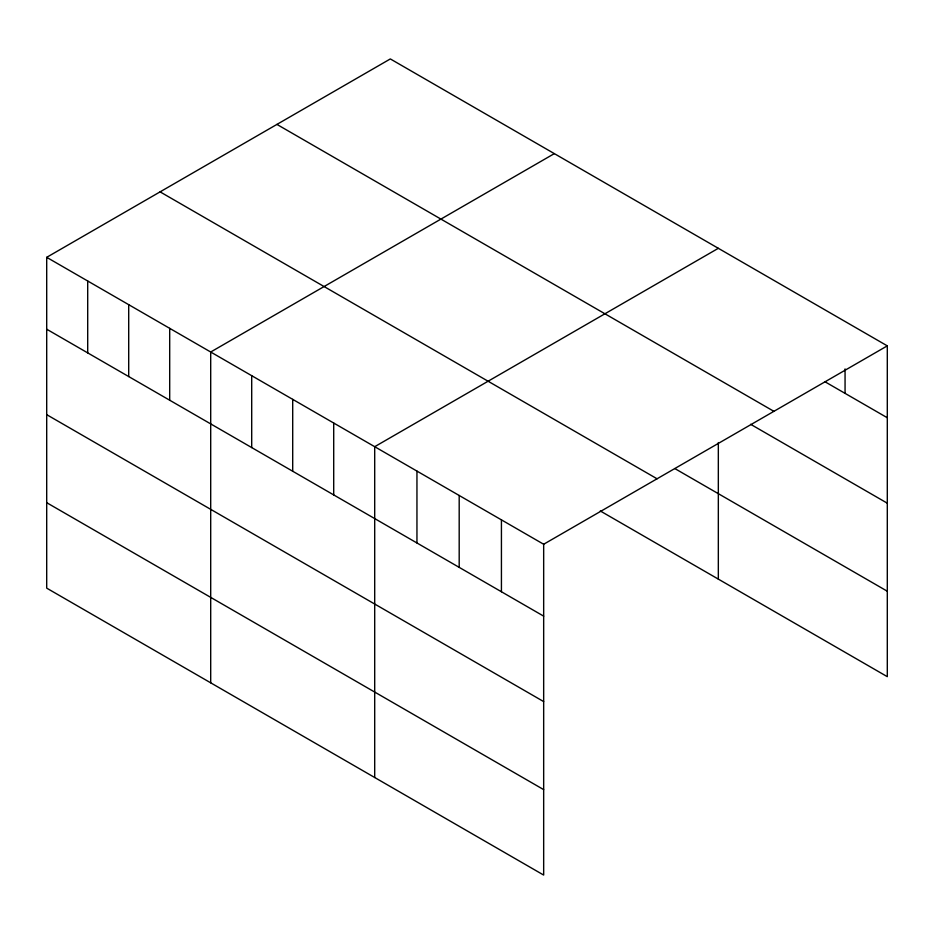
<?xml version="1.0" encoding="UTF-8"?>
<svg xmlns="http://www.w3.org/2000/svg" width="934" height="934" viewBox="0 0 934 934"><rect width="100%" height="100%" fill="white"/><g stroke="black" fill="none" stroke-linecap="round" stroke-linejoin="round"><path stroke-width="1.4" d="M46.7 257.329L543.67 544.253L543.67 875.065L46.7 588.14L46.7 257.329L390.33 58.935L887.3 345.86L887.3 676.671L600.293 510.968M554.329 153.62L210.699 352.013L210.699 682.824M718.328 248.304L374.697 446.697L374.697 777.508M543.67 544.253L887.3 345.86M825.177 381.878L887.3 417.743M276.931 124.409L773.901 411.334M750.632 424.293L887.3 503.192M674.838 468.564L887.3 591.222M160.099 191.867L657.069 478.792M46.7 329.212L543.67 616.136M46.7 414.661L543.67 701.586M46.7 502.69L543.67 789.615M845.06 368.918L845.06 393.354M718.328 442.553L718.328 579.115M501.43 519.864L501.43 591.747M459.189 495.475L459.189 567.358M416.949 471.086L416.949 542.969M333.707 423.032L333.707 494.915M292.704 399.355L292.704 471.238M251.701 375.69L251.701 447.573M169.696 328.348L169.696 400.231M128.705 304.671L128.705 376.554M87.703 281.006L87.703 352.889"/></g></svg>
